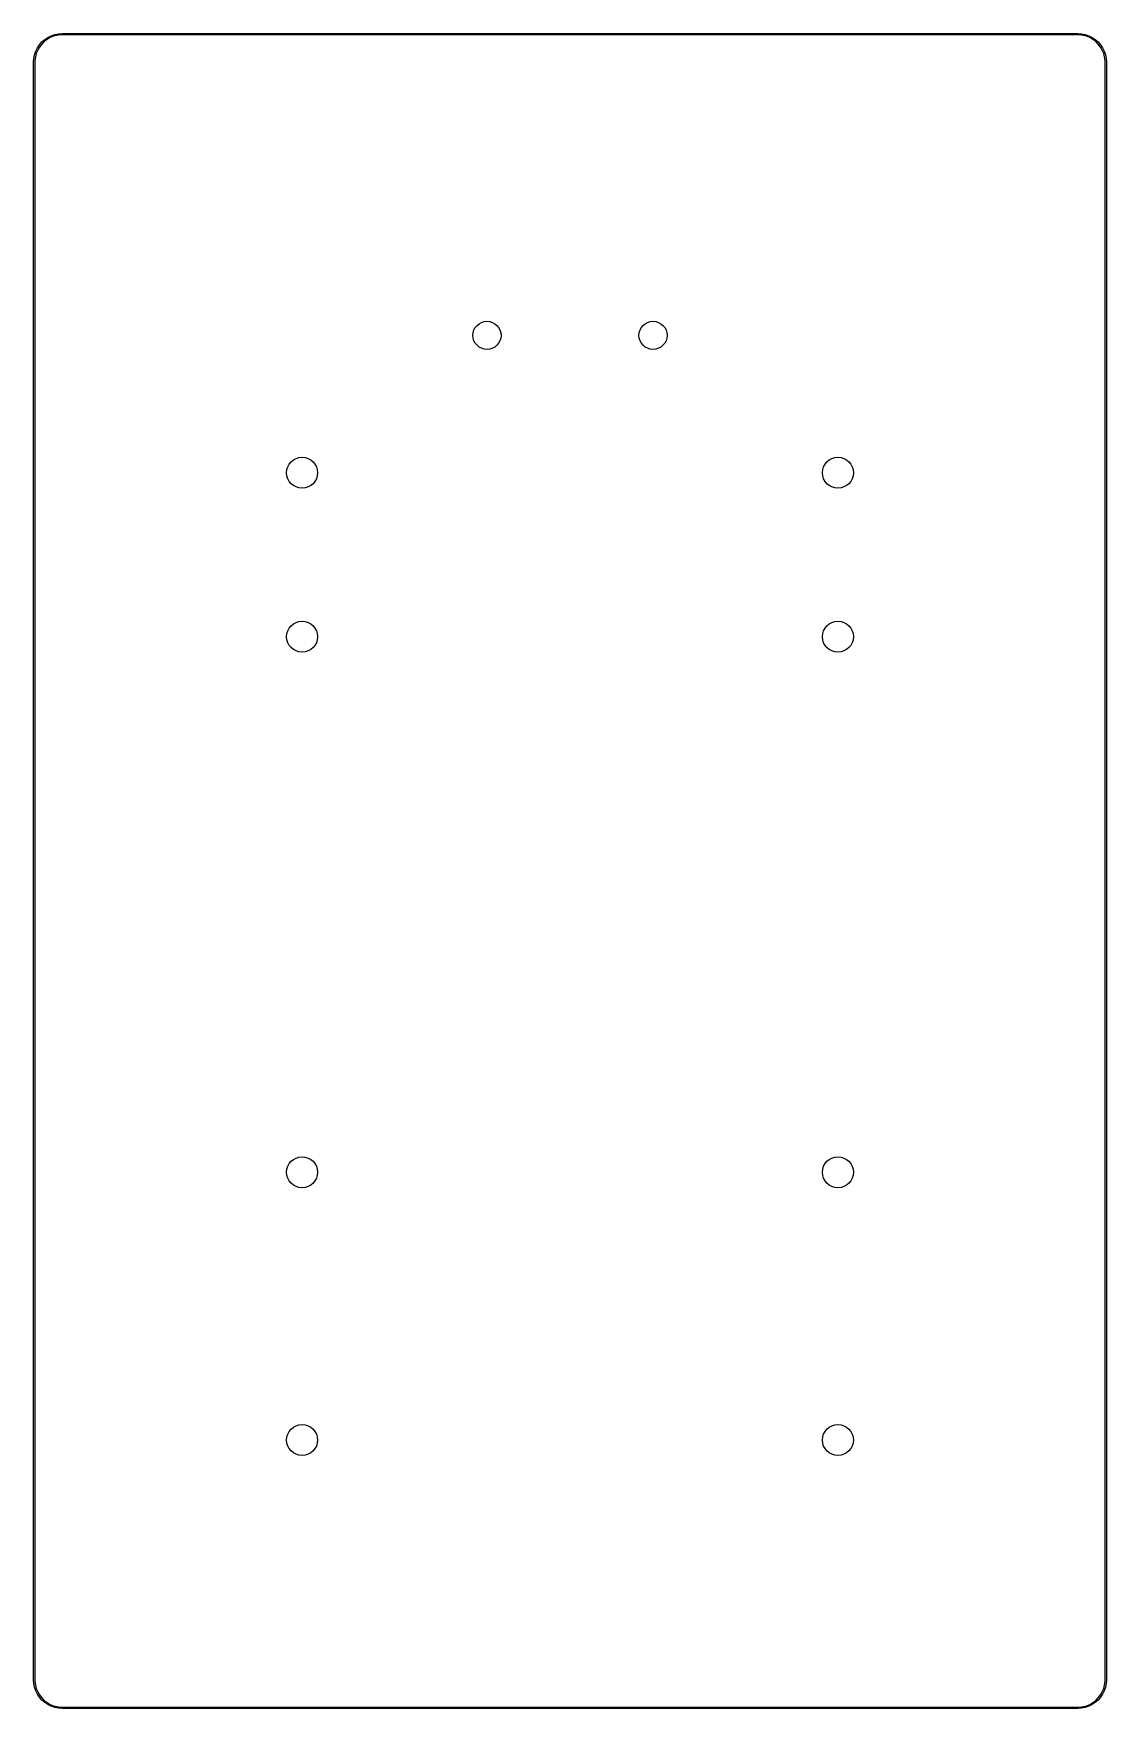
# Model space of a CAD drawing. Extents: x 1.12 to 4.13, y -5.81 to -1.12.
import ezdxf

# ---------------------------------------------------------------- set-up
doc = ezdxf.new("R2010")
doc.units = 0
doc.header["$MEASUREMENT"] = 0
doc.layers.add('BLACK', color=7, linetype='CONTINUOUS')

msp = doc.modelspace()

# ---------------------------------------------------------------- linework, layer by layer
at = {"layer": 'BLACK', "linetype": 'CONTINUOUS'}
for p, q in [((1.1729, -1.1292), (1.1829, -1.1258)), ((1.1829, -1.1258), (1.1932, -1.1237)), ((1.1932, -1.1237), (1.2037, -1.123)), ((1.2037, -1.123), (4.0463, -1.123)), ((4.0463, -1.123), (4.0568, -1.1237)), ((4.0568, -1.1237), (4.0671, -1.1258)), ((4.0671, -1.1258), (4.0771, -1.1292)), ((1.1258, -1.1829), (1.1292, -1.1729)), ((1.1292, -1.1729), (1.1338, -1.1634)), ((1.1347, -1.1697), (1.1309, -1.179)), ((1.1338, -1.1634), (1.1397, -1.1546)), ((1.1398, -1.161), (1.1347, -1.1697)), ((1.1397, -1.1546), (1.1467, -1.1467)), ((1.1459, -1.153), (1.1398, -1.161)), ((1.153, -1.1459), (1.1459, -1.153)), ((1.1467, -1.1467), (1.1546, -1.1397)), ((1.161, -1.1398), (1.153, -1.1459)), ((1.1546, -1.1397), (1.1634, -1.1338)), ((1.1697, -1.1347), (1.161, -1.1398)), ((1.1634, -1.1338), (1.1729, -1.1292)), ((1.179, -1.1309), (1.1697, -1.1347)), ((1.1887, -1.1283), (1.179, -1.1309)), ((1.1987, -1.127), (1.1887, -1.1283)), ((1.2037, -1.127), (1.1987, -1.127)), ((4.0463, -1.127), (1.2037, -1.127)), ((4.0513, -1.127), (4.0463, -1.127)), ((4.0613, -1.1283), (4.0513, -1.127)), ((4.071, -1.1309), (4.0613, -1.1283)), ((4.0803, -1.1347), (4.071, -1.1309)), ((4.0771, -1.1292), (4.0866, -1.1338)), ((4.089, -1.1398), (4.0803, -1.1347)), ((4.0866, -1.1338), (4.0954, -1.1397)), ((4.097, -1.1459), (4.089, -1.1398)), ((4.0954, -1.1397), (4.1033, -1.1467)), ((4.1041, -1.153), (4.097, -1.1459)), ((4.1033, -1.1467), (4.1103, -1.1546)), ((4.1102, -1.161), (4.1041, -1.153)), ((4.1153, -1.1697), (4.1102, -1.161)), ((4.1103, -1.1546), (4.1162, -1.1634)), ((4.1191, -1.179), (4.1153, -1.1697)), ((4.1162, -1.1634), (4.1208, -1.1729)), ((4.1208, -1.1729), (4.1242, -1.1829)), ((1.123, -1.2037), (1.1237, -1.1932)), ((1.123, -5.7338), (1.123, -1.2037)), ((1.1237, -1.1932), (1.1258, -1.1829)), ((1.1283, -1.1887), (1.127, -1.1987)), ((1.127, -1.1987), (1.127, -1.2037)), ((1.127, -1.2037), (1.127, -5.7338)), ((1.1309, -1.179), (1.1283, -1.1887)), ((4.1217, -1.1887), (4.1191, -1.179)), ((4.123, -1.1987), (4.1217, -1.1887)), ((4.123, -1.2037), (4.123, -1.1987)), ((4.123, -5.7338), (4.123, -1.2037)), ((4.1242, -1.1829), (4.1263, -1.1932)), ((4.1263, -1.1932), (4.127, -1.2037)), ((4.127, -1.2037), (4.127, -5.7338)), ((1.1237, -5.7443), (1.123, -5.7338)), ((1.1258, -5.7546), (1.1237, -5.7443)), ((1.1292, -5.7646), (1.1258, -5.7546)), ((1.127, -5.7338), (1.127, -5.7388)), ((1.127, -5.7388), (1.1283, -5.7488)), ((1.1283, -5.7488), (1.1309, -5.7585)), ((1.1338, -5.7741), (1.1292, -5.7646)), ((1.1309, -5.7585), (1.1347, -5.7678)), ((1.1347, -5.7678), (1.1398, -5.7765)), ((4.1102, -5.7765), (4.1153, -5.7678)), ((4.1153, -5.7678), (4.1191, -5.7585)), ((4.1208, -5.7646), (4.1162, -5.7741)), ((4.1191, -5.7585), (4.1217, -5.7488)), ((4.1242, -5.7546), (4.1208, -5.7646)), ((4.1217, -5.7488), (4.123, -5.7388)), ((4.123, -5.7388), (4.123, -5.7338)), ((4.1263, -5.7443), (4.1242, -5.7546)), ((4.127, -5.7338), (4.1263, -5.7443)), ((1.1397, -5.7829), (1.1338, -5.7741)), ((1.1467, -5.7908), (1.1397, -5.7829)), ((1.1398, -5.7765), (1.1459, -5.7845)), ((1.1459, -5.7845), (1.153, -5.7916)), ((1.1546, -5.7978), (1.1467, -5.7908)), ((1.153, -5.7916), (1.161, -5.7977)), ((1.1634, -5.8037), (1.1546, -5.7978)), ((1.161, -5.7977), (1.1697, -5.8028)), ((1.1729, -5.8083), (1.1634, -5.8037)), ((1.1697, -5.8028), (1.179, -5.8066)), ((1.1829, -5.8117), (1.1729, -5.8083)), ((1.179, -5.8066), (1.1887, -5.8092)), ((1.1932, -5.8138), (1.1829, -5.8117)), ((1.1887, -5.8092), (1.1987, -5.8105)), ((1.2037, -5.8145), (1.1932, -5.8138)), ((1.1987, -5.8105), (1.2037, -5.8105)), ((1.2037, -5.8105), (4.0463, -5.8105)), ((4.0463, -5.8145), (1.2037, -5.8145)), ((4.0463, -5.8105), (4.0513, -5.8105)), ((4.0568, -5.8138), (4.0463, -5.8145)), ((4.0513, -5.8105), (4.0613, -5.8092)), ((4.0671, -5.8117), (4.0568, -5.8138)), ((4.0613, -5.8092), (4.071, -5.8066)), ((4.0771, -5.8083), (4.0671, -5.8117)), ((4.071, -5.8066), (4.0803, -5.8028)), ((4.0866, -5.8037), (4.0771, -5.8083)), ((4.0803, -5.8028), (4.089, -5.7977)), ((4.0954, -5.7978), (4.0866, -5.8037)), ((4.089, -5.7977), (4.097, -5.7916)), ((4.1033, -5.7908), (4.0954, -5.7978)), ((4.097, -5.7916), (4.1041, -5.7845)), ((4.1103, -5.7829), (4.1033, -5.7908)), ((4.1041, -5.7845), (4.1102, -5.7765)), ((4.1162, -5.7741), (4.1103, -5.7829))]:
    msp.add_line(p, q, dxfattribs=at)
at = {"layer": 'BLACK'}
for centre, radius in [((2.3925, -1.9685), 0.0394), ((2.8575, -1.9685), 0.0394), ((1.875, -2.3533), 0.0433), ((3.375, -2.3533), 0.0433), ((1.875, -2.8125), 0.0433), ((3.375, -2.8125), 0.0433), ((1.875, -4.3125), 0.0433), ((3.375, -4.3125), 0.0433), ((1.875, -5.0625), 0.0433), ((3.375, -5.0625), 0.0433)]:
    msp.add_circle(centre, radius, dxfattribs=at)

doc.saveas('drawing.dxf')
